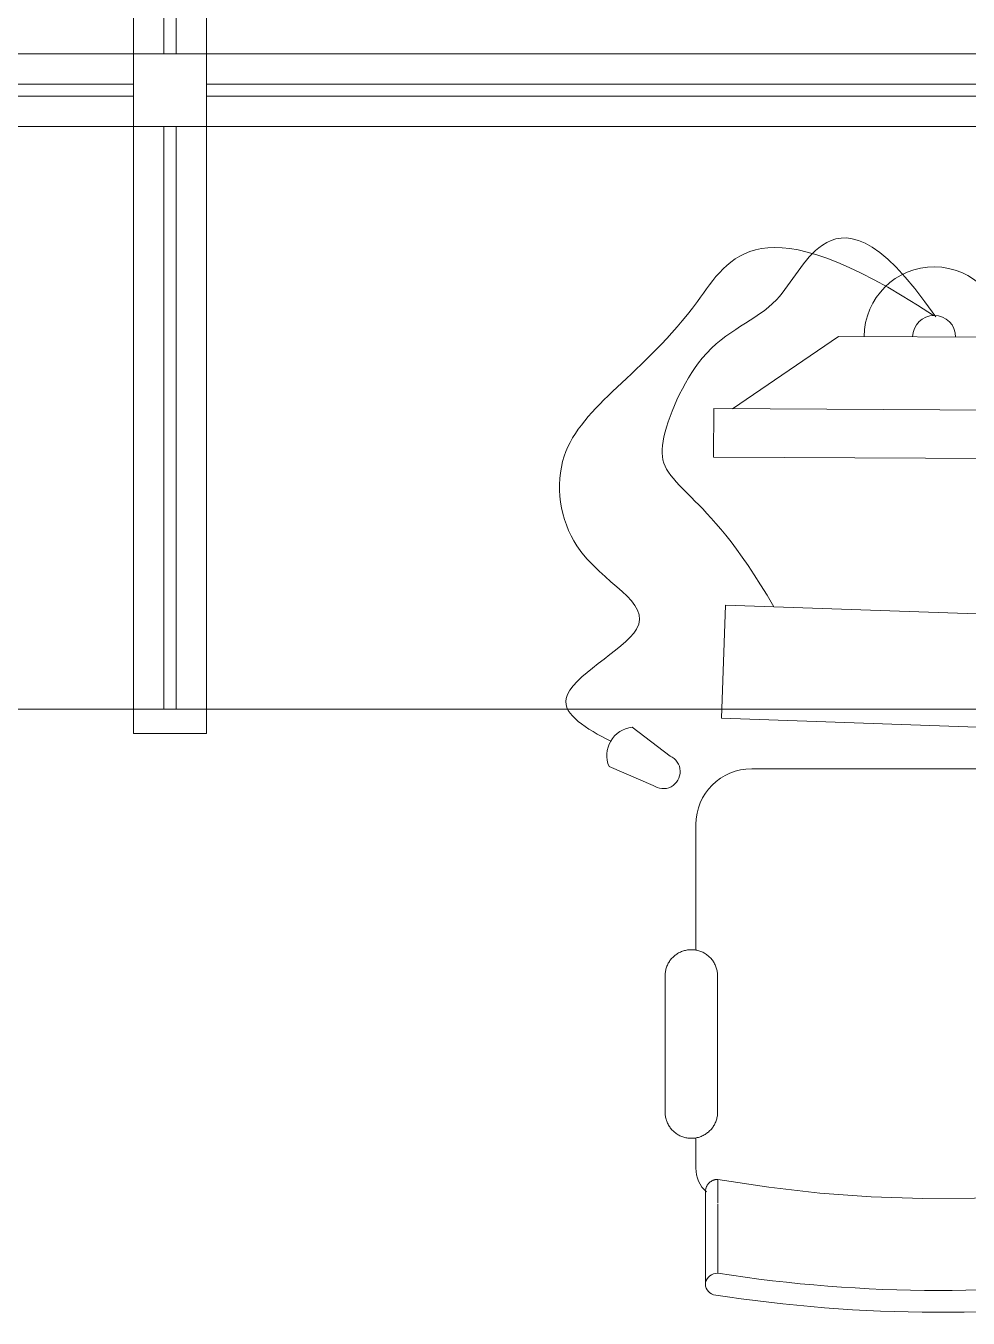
# Model space of a CAD drawing. Header units: inches. Extents: x 1 to 4333, y -575 to 1753.
# Drawn here: x 3294.2 to 3333, y 1405 to 1458.2 of the extents above; entities that cross this region are included whole.
import ezdxf

# ---------------------------------------------------------------- set-up
doc = ezdxf.new("R2010")
doc.units = ezdxf.units.IN
doc.header["$MEASUREMENT"] = 0
doc.layers.add('I-FURN-PNLS', color=30, linetype='Continuous', lineweight=9)

# ---------------------------------------------------------------- blocks, each defined once
blk = doc.blocks.new('Benching - 5_-0_ bench-V24-New Construction - Tel_Data_Elec Plan')
at = {"layer": 'I-FURN-PNLS'}
for p, q in [((-0.25, 1.5), (-1.5, 1.5)), ((-1.5, 1.5), (-1.5, 0.25)), ((1.5, 1.5), (0.25, 1.5)), ((61.5, 1.5), (1.5, 1.5)), ((1.5, 1.5), (1.5, 0.25)), ((1.5, 0.25), (1.5, 1.5)), ((61.5, 0.25), (1.5, 0.25)), ((1.5, 0.25), (1.5, -0.25)), ((-1.5, -0.25), (-1.5, -1.5)), ((1.5, -0.25), (61.5, -0.25)), ((1.5, -0.25), (1.5, -1.5)), ((1.5, -1.5), (1.5, -0.25)), ((-0.25, -1.5), (-1.5, -1.5)), ((-1.5, -1.5), (-1.5, -25.5)), ((-1.5, -1.5), (-0.25, -1.5)), ((0.25, -1.5), (-0.25, -1.5)), ((-0.25, -1.5), (-0.25, -25.5)), ((0.25, -25.5), (0.25, -1.5)), ((1.5, -1.5), (0.25, -1.5)), ((0.25, -1.5), (1.5, -1.5)), ((1.5, -25.5), (1.5, -1.5)), ((1.5, -1.5), (61.5, -1.5)), ((23.18, -13.12), (27.542, -10.143)), ((27.542, -10.143), (35.428, -10.184)), ((22.396, -15.116), (22.406, -13.116)), ((22.406, -13.116), (40.532, -13.211)), ((40.522, -15.211), (22.396, -15.116)), ((22.885, -21.212), (22.723, -25.871)), ((38.885, -21.77), (22.885, -21.212)), ((-1.5, -25.5), (-0.25, -25.5)), ((-0.25, -25.5), (-1.5, -25.5)), ((-1.5, -25.5), (-1.5, -26.5)), ((-0.25, -25.5), (0.25, -25.5)), ((0.25, -25.5), (1.5, -25.5)), ((1.5, -25.5), (0.25, -25.5)), ((1.5, -26.5), (1.5, -25.5)), ((1.5, -25.5), (61.5, -25.5)), ((22.723, -25.871), (38.722, -26.428)), ((-1.5, -26.5), (1.5, -26.5)), ((19.038, -26.242), (20.604, -27.43)), ((19.902, -28.639), (18.094, -27.866)), ((39.217, -27.954), (23.967, -27.954)), ((21.669, -30.252), (21.669, -35.429)), ((20.4, -36.49), (20.4, -42.098)), ((22.564, -42.098), (22.564, -36.49)), ((21.669, -43.158), (21.669, -44.414)), ((22.57, -44.873), (22.57, -45.844)), ((22.57, -45.884), (22.57, -48.736))]:
    blk.add_line(p, q, dxfattribs=at)
at = {"layer": 'I-FURN-PNLS', "flags": 128}
for points in [[(22.564, -36.49), (22.563, -36.447), (22.561, -36.404), (22.556, -36.361), (22.55, -36.318), (22.543, -36.275), (22.533, -36.233), (22.522, -36.191), (22.509, -36.15), (22.495, -36.109), (22.479, -36.069), (22.461, -36.029), (22.442, -35.99), (22.421, -35.952), (22.399, -35.915), (22.375, -35.879), (22.35, -35.844), (22.323, -35.81), (22.296, -35.777), (22.266, -35.745), (22.236, -35.714), (22.204, -35.684), (22.171, -35.656), (22.138, -35.629), (22.103, -35.604), (22.067, -35.58), (22.03, -35.557), (21.992, -35.536), (21.953, -35.516), (21.914, -35.498), (21.874, -35.482), (21.833, -35.467), (21.792, -35.453), (21.751, -35.442), (21.708, -35.432), (21.666, -35.424), (21.623, -35.417), (21.58, -35.412), (21.537, -35.409), (21.494, -35.408), (21.45, -35.408), (21.407, -35.411), (21.364, -35.414), (21.321, -35.42), (21.278, -35.427), (21.236, -35.436), (21.194, -35.447), (21.153, -35.459), (21.112, -35.473), (21.071, -35.489), (21.032, -35.506), (20.993, -35.525), (20.954, -35.545), (20.917, -35.567), (20.881, -35.59), (20.845, -35.615), (20.811, -35.641), (20.777, -35.669), (20.745, -35.698), (20.714, -35.728), (20.684, -35.759), (20.655, -35.792), (20.628, -35.825), (20.602, -35.86), (20.578, -35.896), (20.555, -35.932), (20.533, -35.97), (20.513, -36.008), (20.495, -36.047), (20.478, -36.087), (20.462, -36.128), (20.449, -36.169), (20.437, -36.21), (20.426, -36.252), (20.418, -36.295), (20.411, -36.337), (20.405, -36.38), (20.402, -36.423), (20.4, -36.467), (20.4, -36.49)], [(20.4, -42.098), (20.401, -42.142), (20.403, -42.185), (20.408, -42.228), (20.414, -42.271), (20.421, -42.313), (20.431, -42.356), (20.442, -42.397), (20.455, -42.439), (20.469, -42.48), (20.485, -42.52), (20.503, -42.559), (20.522, -42.598), (20.543, -42.636), (20.565, -42.673), (20.589, -42.709), (20.614, -42.745), (20.641, -42.779), (20.668, -42.812), (20.698, -42.844), (20.728, -42.875), (20.76, -42.904), (20.793, -42.932), (20.826, -42.959), (20.861, -42.985), (20.897, -43.009), (20.934, -43.032), (20.972, -43.053), (21.011, -43.072), (21.05, -43.09), (21.09, -43.107), (21.131, -43.122), (21.172, -43.135), (21.213, -43.147), (21.256, -43.157), (21.298, -43.165), (21.341, -43.171), (21.384, -43.176), (21.427, -43.179), (21.47, -43.18), (21.514, -43.18), (21.557, -43.178), (21.6, -43.174), (21.643, -43.168), (21.686, -43.161), (21.728, -43.152), (21.77, -43.142), (21.811, -43.129), (21.852, -43.115), (21.893, -43.1), (21.932, -43.082), (21.971, -43.064), (22.009, -43.043), (22.047, -43.021), (22.083, -42.998), (22.119, -42.973), (22.153, -42.947), (22.187, -42.92), (22.219, -42.891), (22.25, -42.861), (22.28, -42.829), (22.309, -42.797), (22.336, -42.763), (22.362, -42.729), (22.386, -42.693), (22.409, -42.656), (22.431, -42.619), (22.451, -42.58), (22.469, -42.541), (22.486, -42.501), (22.502, -42.461), (22.515, -42.42), (22.527, -42.378), (22.538, -42.336), (22.546, -42.294), (22.553, -42.251), (22.559, -42.208), (22.562, -42.165), (22.564, -42.122), (22.564, -42.098)], [(22.063, -45.379), (22.063, -45.359), (22.064, -45.338), (22.066, -45.318), (22.069, -45.298), (22.073, -45.278), (22.077, -45.258), (22.082, -45.239), (22.088, -45.219), (22.095, -45.2), (22.103, -45.181), (22.111, -45.163), (22.12, -45.145), (22.13, -45.127), (22.14, -45.109), (22.151, -45.092), (22.163, -45.076), (22.175, -45.06), (22.189, -45.044), (22.202, -45.029), (22.217, -45.015), (22.231, -45.001), (22.247, -44.988), (22.263, -44.975), (22.279, -44.963), (22.296, -44.952), (22.313, -44.941), (22.331, -44.931), (22.349, -44.922), (22.367, -44.914), (22.386, -44.906), (22.405, -44.899), (22.425, -44.893), (22.444, -44.887), (22.464, -44.883), (22.484, -44.879), (22.504, -44.876), (22.524, -44.873), (22.544, -44.872), (22.565, -44.871), (22.57, -44.871)], [(22.57, -44.871), (24.669, -45.195), (26.779, -45.434), (28.897, -45.589), (31.019, -45.659), (33.143, -45.644), (35.264, -45.544), (37.379, -45.359), (39.486, -45.09), (40.741, -44.889)], [(22.063, -45.581), (22.063, -45.455), (22.063, -45.389), (22.063, -45.379)], [(22.063, -45.379), (22.063, -45.409), (22.063, -45.5), (22.063, -45.652), (22.063, -45.863), (22.063, -46.135), (22.063, -46.466), (22.063, -46.856), (22.063, -47.304), (22.063, -47.81), (22.063, -48.373), (22.063, -48.992), (22.063, -49.192)]]:
    blk.add_lwpolyline(points, dxfattribs=at)
at = {"layer": 'I-FURN-PNLS'}
for centre, radius, start, end in [((31.485, -10.164), 2.885, 359.7002, 179.7002), ((31.485, -10.164), 0.885, 359.7002, 179.7002), ((19.17, -27.405), 1.17, 96.4899, 203.1791), ((20.319, -28.073), 0.703, 233.6377, 66.0314), ((23.967, -30.252), 2.298, 90, 180), ((22.988, -44.414), 1.319, 180, 227.8127)]:
    blk.add_arc(centre, radius, start, end, dxfattribs=at)
for centre, major_axis, ratio, start_param, end_param in [((22.57, -45.581), (0.507, 0), 0.99468, 3.097536, 3.287158), ((22.57, -49.192), (0.507, 0), 0.899459, 1.570796, 4.369819), ((31.705, -1.694), (53.092, 0), 0.899459, 4.539475, 4.883411), ((31.705, -1.694), (54.092, 0), 0.899459, 4.539505, 4.880219)]:
    blk.add_ellipse(centre, major_axis=major_axis, ratio=ratio, start_param=start_param, end_param=end_param, dxfattribs=at)
for points, knots in [([(31.461, -9.279), (24.214, -4.503), (21.056, -10.978), (15.491, -13.684), (16.357, -19.807), (21.521, -21.682), (14.874, -24.965), (17.162, -26.308), (18.158, -26.817)], [0, 0, 0, 0, 4.203758, 11.310205, 15.301003, 21.109862, 25.639067, 29.008441, 29.008441, 29.008441, 29.008441]), ([(24.884, -21.282), (23.378, -18.674), (20.766, -16.061), (19.807, -15.103), (21.941, -10.114), (25.075, -9.274), (26.568, -5.783), (29.122, -5.783), (31.55, -9.342)], [0, 0, 0, 0, 0.22393, 0.514942, 0.793465, 1.139785, 1.406318, 1.702385, 1.702385, 1.702385, 1.702385]), ([(24.884, -21.282), (23.378, -18.674), (20.766, -16.061), (19.807, -15.103), (21.941, -10.114), (25.075, -9.274), (26.568, -5.783), (29.122, -5.783), (31.55, -9.342)], [0, 0, 0, 0, 0.22393, 0.514942, 0.793465, 1.139785, 1.406318, 1.702385, 1.702385, 1.702385, 1.702385])]:
    blk.add_open_spline(points, degree=3, knots=knots, dxfattribs=at)
blk = doc.blocks.new('Benching - 5_-0_ bench-V5-New Construction - Tel_Data_Elec Plan')
at = {"layer": 'I-FURN-PNLS'}
for p, q in [((-1.5, 25.5), (-1.5, 1.5)), ((-0.25, 25.5), (-0.25, 1.5)), ((0.25, 1.5), (0.25, 25.5)), ((1.5, 1.5), (1.5, 25.5)), ((-1.5, 1.5), (-0.25, 1.5)), ((-0.25, 1.5), (-1.5, 1.5)), ((-1.5, 1.5), (-1.5, 0.25)), ((-0.25, 1.5), (0.25, 1.5)), ((0.25, 1.5), (1.5, 1.5)), ((1.5, 1.5), (0.25, 1.5)), ((61.5, 1.5), (1.5, 1.5)), ((1.5, 1.5), (1.5, 0.25)), ((1.5, 0.25), (1.5, 1.5)), ((61.5, 0.25), (1.5, 0.25)), ((1.5, 0.25), (1.5, -0.25)), ((-1.5, -0.25), (-1.5, -1.5)), ((1.5, -0.25), (61.5, -0.25)), ((1.5, -0.25), (1.5, -1.5)), ((1.5, -1.5), (1.5, -0.25)), ((-1.5, -1.5), (-0.25, -1.5)), ((0.25, -1.5), (1.5, -1.5)), ((1.5, -1.5), (61.5, -1.5))]:
    blk.add_line(p, q, dxfattribs=at)
blk = doc.blocks.new('Benching - 5_-0_ bench-V25-New Construction - Tel_Data_Elec Plan')
at = {"layer": 'I-FURN-PNLS'}
for p, q in [((61.5, 1.5), (1.5, 1.5)), ((61.5, 0.25), (61.5, 1.5)), ((62.75, 1.5), (61.5, 1.5)), ((61.5, 1.5), (61.5, 0.25)), ((64.5, 1.5), (63.25, 1.5)), ((64.5, 0.25), (64.5, 1.5)), ((61.5, 0.25), (1.5, 0.25)), ((61.5, -0.25), (61.5, 0.25)), ((1.5, -0.25), (61.5, -0.25)), ((61.5, -1.5), (61.5, -0.25)), ((61.5, -0.25), (61.5, -1.5)), ((64.5, -1.5), (64.5, -0.25)), ((1.5, -1.5), (61.5, -1.5)), ((62.75, -1.5), (61.5, -1.5)), ((61.5, -1.5), (61.5, -25.5)), ((61.5, -1.5), (62.75, -1.5)), ((63.25, -1.5), (62.75, -1.5)), ((62.75, -1.5), (62.75, -25.5)), ((63.25, -25.5), (63.25, -1.5)), ((64.5, -1.5), (63.25, -1.5)), ((63.25, -1.5), (64.5, -1.5)), ((64.5, -25.5), (64.5, -1.5)), ((1.5, -25.5), (61.5, -25.5)), ((61.5, -25.5), (62.75, -25.5)), ((62.75, -25.5), (61.5, -25.5)), ((61.5, -25.5), (61.5, -26.5)), ((62.75, -25.5), (63.25, -25.5)), ((63.25, -25.5), (64.5, -25.5)), ((64.5, -25.5), (63.25, -25.5)), ((64.5, -26.5), (64.5, -25.5)), ((61.5, -26.5), (64.5, -26.5))]:
    blk.add_line(p, q, dxfattribs=at)
blk = doc.blocks.new('Benching - 5_-0_ bench-V9-New Construction - Tel_Data_Elec Plan')
at = {"layer": 'I-FURN-PNLS'}
for p, q in [((61.5, 25.5), (61.5, 1.5)), ((62.75, 25.5), (62.75, 1.5)), ((63.25, 1.5), (63.25, 25.5)), ((64.5, 1.5), (64.5, 25.5)), ((61.5, 1.5), (1.5, 1.5)), ((61.5, 0.25), (61.5, 1.5)), ((61.5, 1.5), (62.75, 1.5)), ((62.75, 1.5), (61.5, 1.5)), ((61.5, 1.5), (61.5, 0.25)), ((62.75, 1.5), (63.25, 1.5)), ((63.25, 1.5), (64.5, 1.5)), ((64.5, 1.5), (63.25, 1.5)), ((64.5, 0.25), (64.5, 1.5)), ((61.5, 0.25), (1.5, 0.25)), ((61.5, -0.25), (61.5, 0.25)), ((1.5, -0.25), (61.5, -0.25)), ((61.5, -1.5), (61.5, -0.25)), ((61.5, -0.25), (61.5, -1.5)), ((64.5, -1.5), (64.5, -0.25)), ((1.5, -1.5), (61.5, -1.5)), ((61.5, -1.5), (62.75, -1.5)), ((63.25, -1.5), (64.5, -1.5))]:
    blk.add_line(p, q, dxfattribs=at)

msp = doc.modelspace()

# ---------------------------------------------------------------- block references
at = {"layer": 'I-FURN-PNLS'}
for name, p in [('Benching - 5_-0_ bench-V9-New Construction - Tel_Data_Elec Plan', (3237.157, 1455.565)), ('Benching - 5_-0_ bench-V5-New Construction - Tel_Data_Elec Plan', (3300.157, 1455.565)), ('Benching - 5_-0_ bench-V25-New Construction - Tel_Data_Elec Plan', (3237.157, 1455.565)), ('Benching - 5_-0_ bench-V24-New Construction - Tel_Data_Elec Plan', (3300.157, 1455.565))]:
    msp.add_blockref(name, p, dxfattribs=at)

doc.saveas('drawing.dxf')
